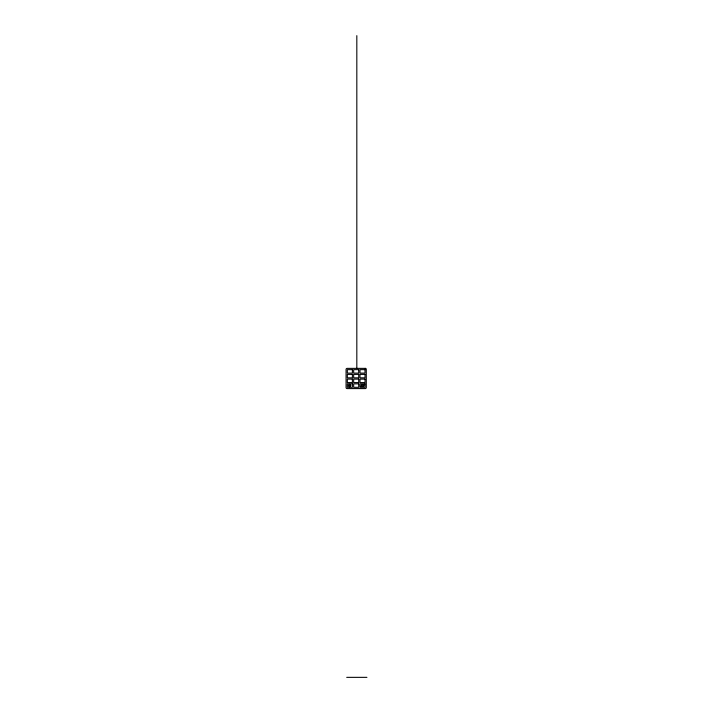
<?xml version="1.0" encoding="UTF-8"?>
<svg xmlns="http://www.w3.org/2000/svg" width="713" height="713" viewBox="0 0 713 713"><rect width="100%" height="100%" fill="white"/><g stroke="black" fill="none" stroke-linecap="round" stroke-linejoin="round"><path stroke-width="1.07" d="M361.126 386.526L361.732 384.646M363.265 386.526L363.871 384.646M348.764 386.482L350.546 384.69M361.259 384.984L364.12 384.984M348.399 385.581L350.921 385.581M360.876 386.188L363.737 386.188M346.714 677.35L366.928 677.35M348.764 384.69L350.546 386.482M356.821 35.65L356.821 368.541M349.655 384.325L349.655 386.847M365.35 368.371L347.213 368.371A1.15 1.15 0 0 0 346.072 369.307L346.072 387.569A1.016 1.016 0 0 0 347.088 388.585L365.234 388.585A1.052 1.052 0 0 0 366.286 387.533L366.286 369.307A0.936 0.936 0 0 0 365.35 368.371M352.391 369.637L347.338 369.637L347.338 373.113L352.391 373.113L352.391 369.637M358.71 369.637L353.657 369.637L353.657 373.113L358.71 373.113L358.71 369.637M365.02 369.637L359.976 369.637L359.976 373.113L365.02 373.113L365.02 369.637M352.391 374.378L347.338 374.378L347.338 377.845L352.391 377.845L352.391 374.378M358.71 374.378L353.657 374.378L353.657 377.845L358.71 377.845L358.71 374.378M365.02 374.378L359.976 374.378L359.976 377.845L365.02 377.845L365.02 374.378M352.391 379.111L347.338 379.111L347.338 382.587L352.391 382.587L352.391 379.111M358.71 379.111L353.657 379.111L353.657 382.587L358.71 382.587L358.71 379.111M365.02 379.111L359.976 379.111L359.976 382.587L365.02 382.587L365.02 379.111M352.391 383.852L347.338 383.852L347.338 387.319L352.391 387.319L352.391 383.852M358.71 383.852L353.657 383.852L353.657 387.319L358.71 387.319L358.71 383.852M365.02 383.852L359.976 383.852L359.976 387.319L365.02 387.319L365.02 383.852"/></g></svg>
